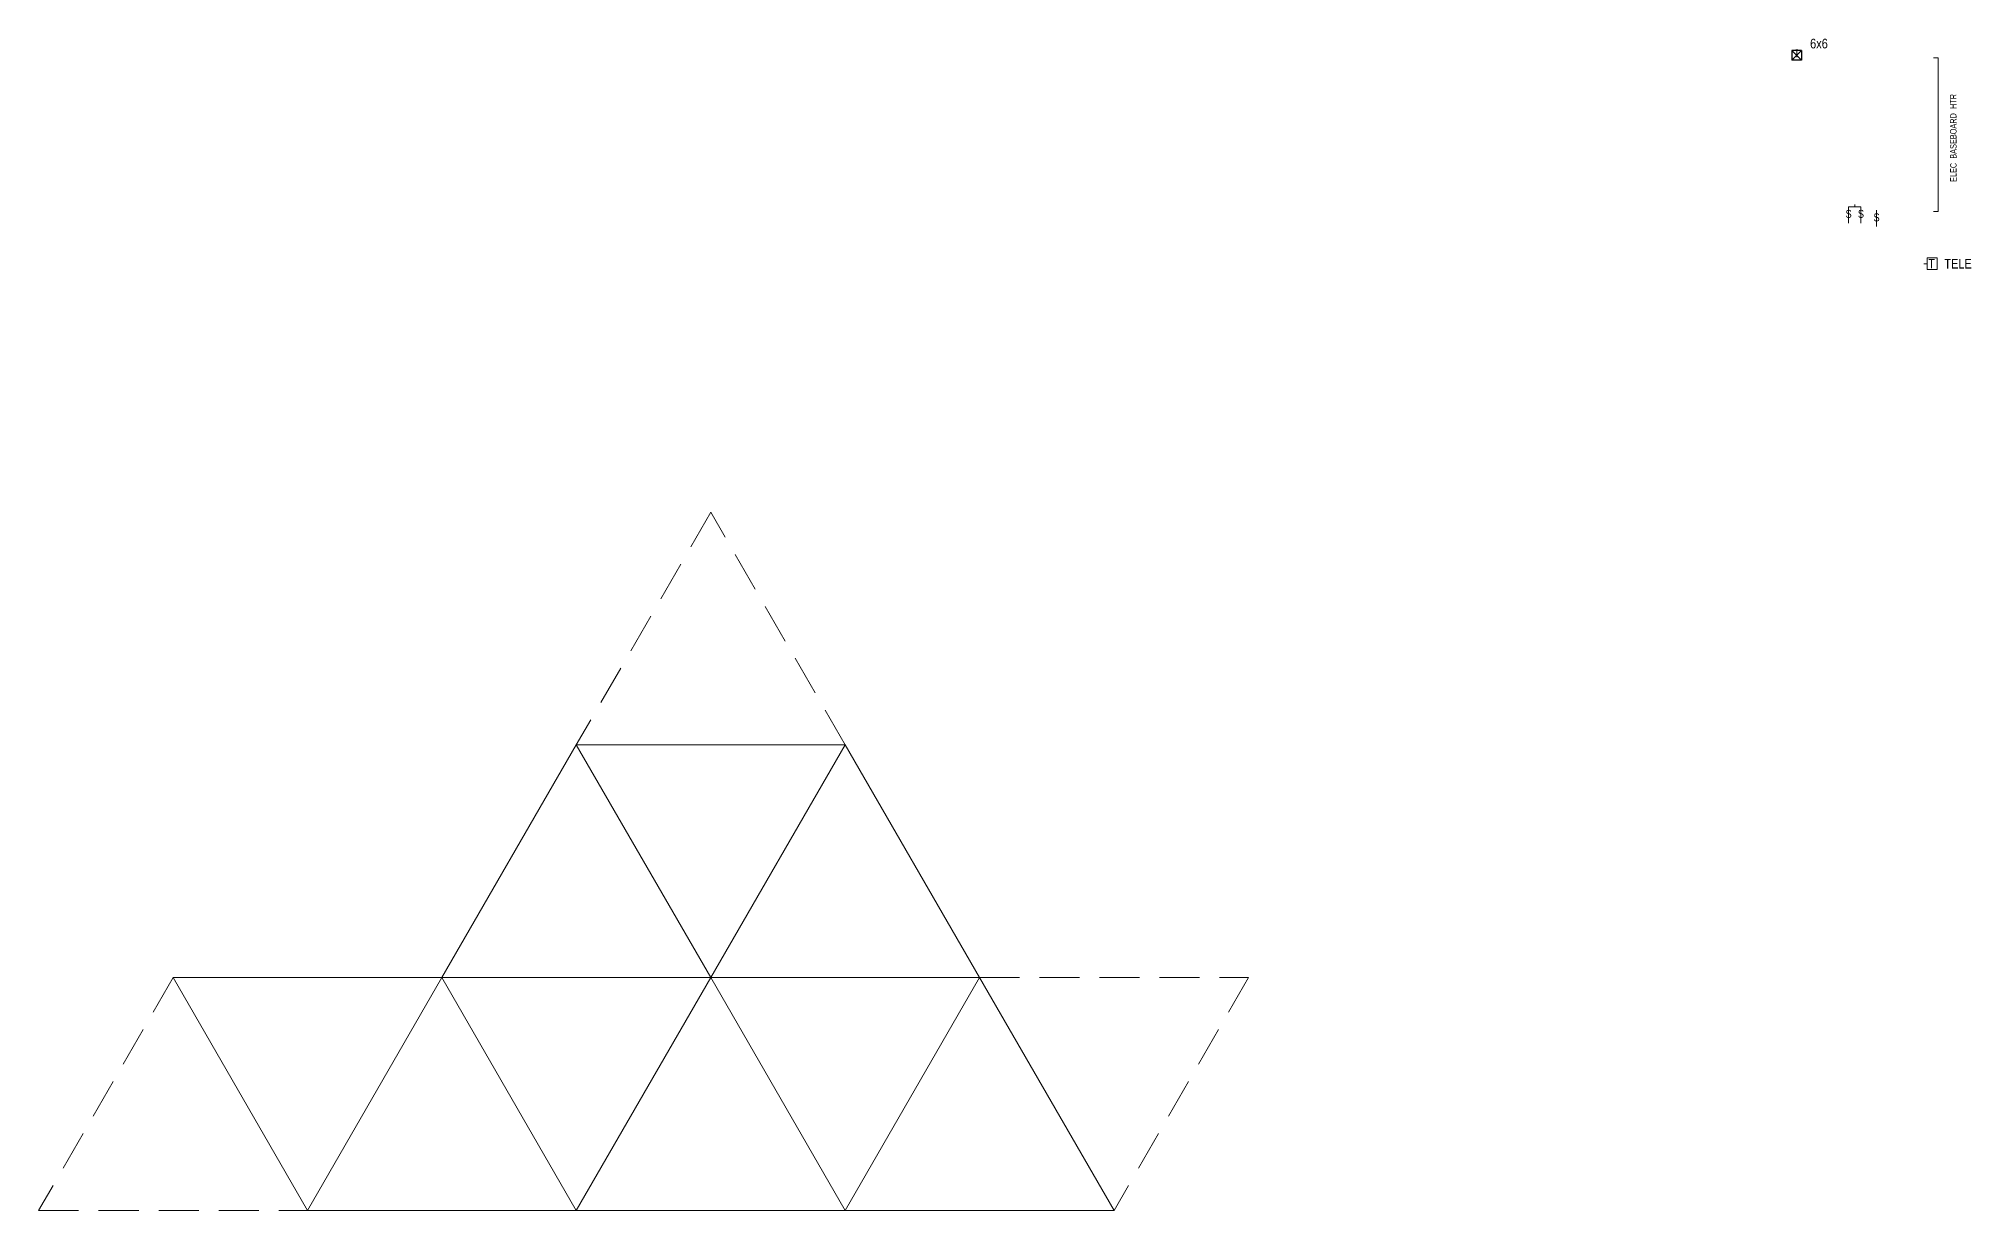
# Model space of a CAD drawing. Header units: inches. Extents: x -298 to 15350, y -6 to 2753.
# Drawn here: x 2736 to 3944, y 841 to 1574 of the extents above; entities that cross this region are included whole.
import ezdxf

# ---------------------------------------------------------------- set-up
doc = ezdxf.new("R2010")
doc.units = ezdxf.units.IN
doc.header["$MEASUREMENT"] = 0
doc.linetypes.add('CENTER', pattern=[2, 1.25, -0.25, 0.25, -0.25])
doc.linetypes.add('HIDDEN', pattern=[0.375, 0.25, -0.125])
for name, color, linetype, lineweight in [('ELEC SYMBOLS', 7, 'Continuous', 20), ('GRID', 1, 'Continuous', 9), ('HVAC', 1, 'Continuous', 50), ('WALL FRAMING', 9, 'CENTER', 30), ('WALLS', 7, 'Continuous', 30)]:
    doc.layers.add(name, color=color, linetype=linetype, lineweight=lineweight)
doc.layers.add('TEXT80', color=9, linetype='Continuous')
doc.styles.add('ARCHENT', font='technical.ttf', dxfattribs={"height": 6})

msp = doc.modelspace()

# ---------------------------------------------------------------- linework, layer by layer
at = {"layer": 'ELEC SYMBOLS', "color": 6, "linetype": 'Continuous', "lineweight": 20, "ltscale": 150}
for p, q in [((3867.02592, 1468.73304), (3867.02592, 1458.52347)), ((3874.74121, 1468.73304), (3874.74121, 1458.52347)), ((3874.74121, 1468.73304), (3874.74121, 1458.52347)), ((3884.47883, 1466.54174), (3884.47883, 1456.33216))]:
    msp.add_line(p, q, dxfattribs=at)
at = {"layer": 'GRID', "linetype": 'HIDDEN', "ltscale": 100}
for p, q in [((3155.99865, 1277.83187), (3071.99865, 1132.3396)), ((3239.99865, 1132.3396), (3155.99865, 1277.83187)), ((2819.99865, 986.84733), (2735.99865, 841.35507)), ((3323.99865, 986.84733), (3491.99865, 986.84733)), ((3491.99865, 986.84733), (3407.99865, 841.35507)), ((2735.99865, 841.35507), (2903.99865, 841.35507))]:
    msp.add_line(p, q, dxfattribs=at)
at = {"layer": 'GRID'}
for p, q in [((3071.99865, 1132.3396), (2987.99865, 986.84733)), ((3155.99865, 986.84733), (3071.99865, 1132.3396)), ((3071.99865, 1132.3396), (3239.99865, 1132.3396)), ((3155.99865, 986.84733), (3071.99865, 1132.3396)), ((3071.99865, 1132.3396), (3239.99865, 1132.3396)), ((3239.99865, 1132.3396), (3155.99865, 986.84733)), ((3239.99865, 1132.3396), (3155.99865, 986.84733)), ((3323.99865, 986.84733), (3239.99865, 1132.3396)), ((2987.99865, 986.84733), (2819.99865, 986.84733)), ((2819.99865, 986.84733), (2903.99865, 841.35507)), ((2903.99865, 841.35507), (2819.99865, 986.84733)), ((2903.99865, 841.35507), (2987.99865, 986.84733)), ((2903.99865, 841.35507), (2987.99865, 986.84733)), ((3155.99865, 986.84733), (2987.99865, 986.84733)), ((2987.99865, 986.84733), (3071.99865, 841.35507)), ((2987.99865, 986.84733), (3071.99865, 841.35507)), ((2987.99865, 986.84733), (3155.99865, 986.84733)), ((3155.99865, 986.84733), (3071.99865, 841.35507)), ((3071.99865, 841.35507), (3155.99865, 986.84733)), ((3239.99865, 841.35507), (3155.99865, 986.84733)), ((3155.99865, 986.84733), (3323.99865, 986.84733)), ((3239.99865, 841.35507), (3155.99865, 986.84733)), ((3155.99865, 986.84733), (3323.99865, 986.84733)), ((3323.99865, 986.84733), (3239.99865, 841.35507)), ((3323.99865, 986.84733), (3239.99865, 841.35507)), ((3407.99865, 841.35507), (3323.99865, 986.84733)), ((3407.99865, 841.35507), (3323.99865, 986.84733)), ((3071.99865, 841.35507), (2903.99865, 841.35507)), ((3071.99865, 841.35507), (3239.99865, 841.35507)), ((3239.99865, 841.35507), (3407.99865, 841.35507))]:
    msp.add_line(p, q, dxfattribs=at)
at = {"layer": 'HVAC', "lineweight": 20, "ltscale": 15}
for p, q in [((3920.0996, 1561.82916), (3923.0996, 1561.82916)), ((3923.0996, 1561.8759), (3923.0996, 1465.86422)), ((3920.0996, 1465.86422), (3923.0996, 1465.86422))]:
    msp.add_line(p, q, dxfattribs=at)
at = {"layer": 'WALL FRAMING', "ltscale": 15}
for p, q in [((3837.66977, 1566.36196), (3831.66977, 1566.36196)), ((3831.66977, 1566.36196), (3831.66977, 1560.36196)), ((3837.66977, 1560.36196), (3831.66977, 1560.36196)), ((3837.66977, 1566.36196), (3837.66977, 1560.36196))]:
    msp.add_line(p, q, dxfattribs=at)
at = {"layer": 'WALL FRAMING', "color": 7, "linetype": 'Continuous', "lineweight": 9, "ltscale": 150}
for p, q in [((3834.05508, 1566.94389), (3834.64593, 1566.94389)), ((3834.64593, 1562.25237), (3834.64593, 1566.94389)), ((3834.64593, 1566.94389), (3835.23678, 1566.94389)), ((3916.10307, 1433.14377), (3914.0876, 1433.07561)), ((3922.42027, 1436.79789), (3916.10307, 1436.75636)), ((3916.10307, 1436.75636), (3916.10307, 1429.53118)), ((3916.10307, 1429.53118), (3922.42027, 1429.53118)), ((3922.42027, 1429.53118), (3922.42027, 1436.79789))]:
    msp.add_line(p, q, dxfattribs=at)
at = {"layer": 'WALL FRAMING', "color": 6, "linetype": 'Continuous', "lineweight": 9, "ltscale": 150}
for p, q in [((3867.02592, 1468.73304), (3874.74121, 1468.73304)), ((3870.88357, 1468.73304), (3870.88357, 1470.16271))]:
    msp.add_line(p, q, dxfattribs=at)
at = {"layer": 'WALLS', "linetype": 'Continuous', "lineweight": 9, "ltscale": 15}
for p, q in [((3831.66977, 1560.36196), (3837.66977, 1566.36196)), ((3837.66977, 1560.36196), (3831.66977, 1566.36196))]:
    msp.add_line(p, q, dxfattribs=at)

# ---------------------------------------------------------------- texts
at = {"layer": 'TEXT80', "width": 360.0625, "attachment_point": 5, "style": 'ARCHENT'}
for s, insert, char_height, rotation in [('{\\C7;6x6}', (3848.53338, 1570.74325), 6, 0.03277054), ('{\\C7; ELEC  BASEBOARD  HTR}', (3932.52595, 1511.14172), 4, 90.03277054), ('{\\C7;T}', (3918.9611, 1433.19865), 6, 0.03277054), ('{\\C7;TELE}', (3935.46174, 1433.15322), 6, 0.03277054)]:
    msp.add_mtext(s, dxfattribs=dict(at, insert=insert, char_height=char_height, rotation=rotation))
at = {"layer": 'TEXT80', "color": 6, "char_height": 5, "width": 360.0625, "attachment_point": 5, "rotation": 0.03277054, "style": 'ARCHENT'}
for insert in [(3866.28029, 1464.29112), (3873.99558, 1464.29112), (3883.7332, 1462.09981)]:
    msp.add_mtext('{\\C7; }S', dxfattribs=dict(at, insert=insert))

doc.saveas('drawing.dxf')
